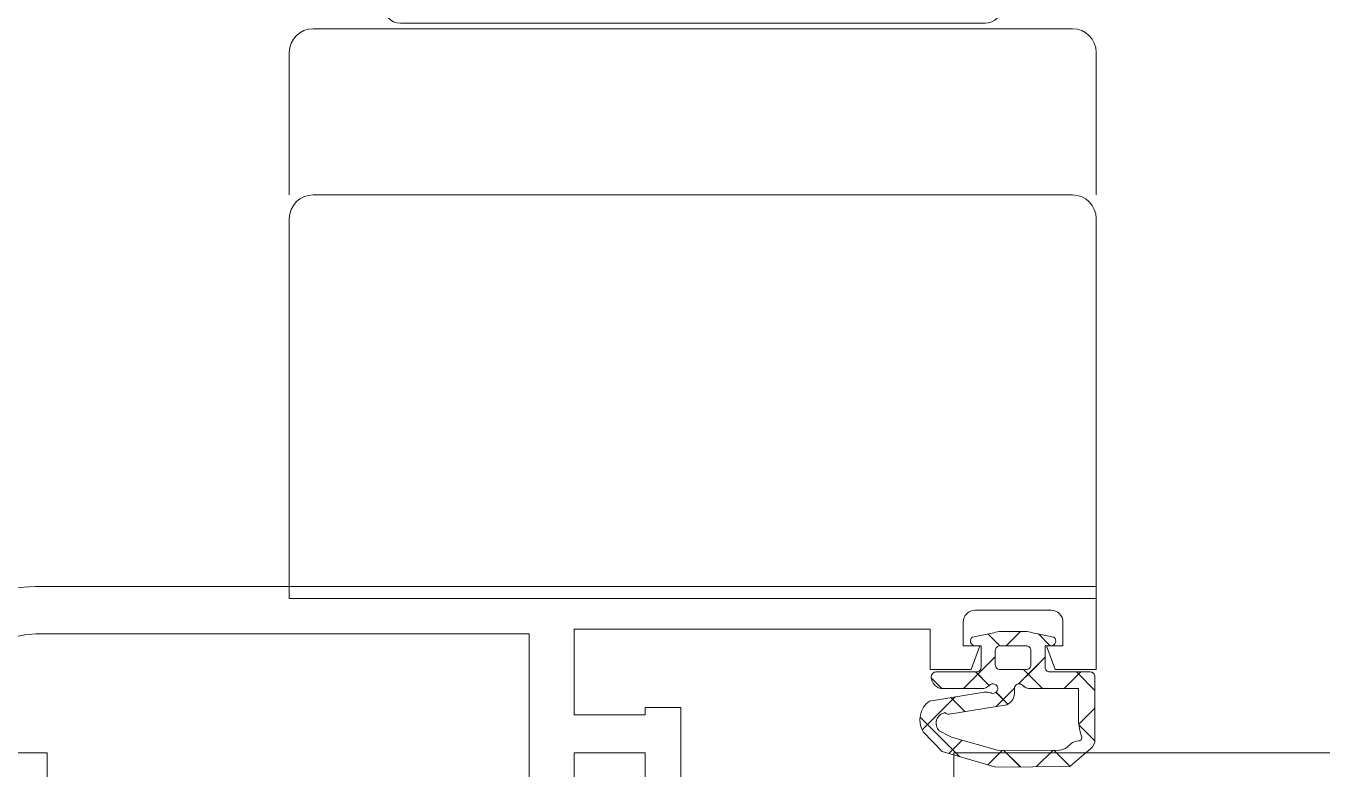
# Model space of a CAD drawing. Header units: millimetres. Extents: x 26282 to 30760, y 1404 to 4574.
# Drawn here: x 27822.43 to 27827.89, y 2960.34 to 2963.48 of the extents above; entities that cross this region are included whole.
import ezdxf

# ---------------------------------------------------------------- set-up
doc = ezdxf.new("R2010")
doc.units = ezdxf.units.MM
doc.header["$LTSCALE"] = 0.25
doc.layers.add('AB-DUV', color=4, linetype='Continuous', lineweight=50)
doc.layers.add('DOĞRAMA', color=30, linetype='Continuous', lineweight=20)

# ---------------------------------------------------------------- blocks, each defined once
blk = doc.blocks.new('CHD03_1918', base_point=(38, -44))
at = {"color": 40, "linetype": 'Continuous'}
blk.add_lwpolyline([(88, 0), (88, -22), (85.988855, -22, -0.381966)], format="xyb", dxfattribs=at)
blk = doc.blocks.new('CHD03_1923', base_point=(-6.8, -22))
at = {"color": 40, "linetype": 'Continuous'}
blk.add_lwpolyline([(45.2, 27.7, -0.414214), (50.2, 22.7), (50.2, -22), (46.7, -22), (46.7, -20.273885), (47.7, -19.9), (47.7, -20.6), (48.7, -20.6, 0.414214), (49.2, -20.1), (49.2, -16.9, 0.414214), (48.7, -16.4), (47.7, -16.4), (47.7, -17.1), (46.7, -16.726115), (46.7, -15), (48.4, -15), (48.4, 0), (44.8, 0), (44.8, -3), (45.1, -3), (45.1, -4.5), (40.7, -4.5)], format="xyb", dxfattribs=at)
blk.add_lwpolyline([(40.7, -3), (43.2, -3), (43.2, 0), (23.2, 0)], dxfattribs=at)
blk.add_lwpolyline([(-5, 17.5), (-5, 12.8), (1.3, 12.8, -0.414214), (1.8, 12.3), (1.8, 1.9), (48.2, 1.9), (48.2, 22.699951, 0.414214), (45.200049, 25.7), (43.2, 25.7), (43.2, 22.2), (-5, 22.2), (-5, 17.5)], format="xyb", close=True, dxfattribs=at)
blk = doc.blocks.new('CHDF04003', base_point=(37.284957, 5))
at = {"color": 1, "linetype": 'Continuous'}
for p, q in [((37.729913, 10.703346), (39.399343, 12.372776)), ((40.246172, 10.890898), (38.857086, 12.279984)), ((40.600059, 11.452172), (41.045158, 11.897271)), ((38.421362, 10.594387), (37.861524, 11.154225)), ((39.624131, 10.476244), (40.217465, 11.069578)), ((41.93707, 9.2), (40.59733, 10.53974)), ((40.723878, 9.45467), (41.29733, 10.028122)), ((37.987187, 8.907242), (37.38222, 9.512209)), ((42.399786, 9.009257), (42.899508, 9.50898)), ((37.293177, 8.145289), (37.987715, 8.839827)), ((40.620116, 8.395634), (39.83228, 9.183469)), ((39.93923, 8.670022), (40.439745, 9.170537)), ((41.366735, 7.649014), (40.79423, 8.221519)), ((43, 8.13707), (42.4, 8.73707)), ((40.59733, 7.206802), (41.39733, 8.006802)), ((41.915749, 7.1), (41.366735, 7.649014)), ((38.003934, 6.769175), (37.29851, 7.474599)), ((42.4, 6.888151), (42.8986, 7.386751)), ((37.316668, 6.04746), (38.004201, 6.734993)), ((41.29733, 5.597099), (40.59733, 6.297099)), ((38.393517, 5.002989), (39.069289, 5.678761)), ((39.773109, 5), (39.091574, 5.681534)), ((40.511849, 5), (41.29733, 5.785481))]:
    blk.add_line(p, q, dxfattribs=at)
for points in [[(41.09733, 5), (40.226353, 5), (39.355377, 5), (38.448105, 5, -0.218314), (38.069259, 5.173693), (37.309794, 6.055441), (37.284957, 9.179001), (37.945369, 11.441463), (38.781607, 12.238382, -0.395926), (40.072928, 11.96923), (40.4431, 9.665137, -0.148871), (40.411451, 9.375576, 1.200383), (40.79733, 9.288547), (40.79733, 9.304706, 0.185572), (40.740187, 9.43721, -0.196262), (40.59733, 9.787137), (40.59733, 11.4, -0.414214), (41.09733, 11.9, -0.414214), (41.29733, 11.7), (41.29733, 10, 0.414214), (41.49733, 9.8), (42.4, 9.8), (42.4, 10.05, -0.715976), (42.758473, 10.17201), (42.951638, 9.263906, -0.078227), (43, 8.956686), (43, 7.943314, -0.078227), (42.951638, 7.636094), (42.758473, 6.72799, -0.715976), (42.4, 6.85), (42.4, 7.1), (41.49733, 7.1, 0.414214), (41.29733, 6.9), (41.29733, 5.2, -0.414214), (41.09733, 5)], [(40.003766, 5.7), (40.59733, 5.7), (40.59733, 6.70367), (40.59733, 7.707341, -0.195022), (40.73852, 8.055558, 0.665439), (40.594025, 8.397239), (40.38462, 8.397239, -0.360529), (39.893309, 8.80443), (39.515937, 11.148215, -0.253498), (39.58377, 11.326286, 0.594005), (38.820824, 11.570149), (38.55172, 11.052348), (37.985953, 9.064753), (38.006028, 6.501792, 0.177804), (38.127169, 6.17907), (38.268751, 6.014693, -0.175026), (38.389824, 5.697358, 0.629163), (38.635648, 5.584616, -0.075928), (39.410201, 5.7), (40.003766, 5.7)], [(41.455909, 7.758579, 0.198912), (41.59733, 7.7), (42.2, 7.7, 0.414214), (42.4, 7.9), (42.4, 9, 0.414214), (42.2, 9.2), (41.59733, 9.2, 0.414214), (41.39733, 9), (41.39733, 7.9, 0.198912), (41.455909, 7.758579)]]:
    blk.add_lwpolyline(points, format="xyb", close=True, dxfattribs=at)
blk = doc.blocks.new('ISP-ROTO')
for p, q in [((-7.112, 68), (0, 68)), ((7.112, 68), (0, 68)), ((-8.105, 67.118), (-13, 26)), ((8.105, 67.118), (13, 26)), ((-13, 26), (0, 26)), ((13, 26), (0, 26)), ((-16, 24), (0, 24)), ((16, 24), (0, 24)), ((-17, 23), (-17, 17)), ((17, 23), (17, 17)), ((-16, 17), (0, 17)), ((16, 17), (0, 17)), ((-17, 16), (-17, 0)), ((17, 16), (17, 0)), ((-17, 0), (0, 0)), ((17, 0), (0, 0))]:
    blk.add_line(p, q)
for points in [[(0, 25.701), (-12.32, 25.701, 1), (-12.32, 24.241), (0, 24.241)], [(0, 25.701), (12.32, 25.701, -1), (12.32, 24.241), (0, 24.241)]]:
    blk.add_lwpolyline(points, format="xyb")
for centre, start, end in [((-7.112, 67), 90, 173.211), ((7.112, 67), 6.789, 90), ((-16, 23), 90, 180), ((16, 23), 0, 90), ((-16, 16), 90, 180), ((16, 16), 0, 90)]:
    blk.add_arc(centre, 1, start, end)
blk = doc.blocks.new('A$C24106D73')
at = {"layer": 'DOĞRAMA'}
blk.add_blockref('ISP-ROTO', (470.333, 108.425), dxfattribs=at)
at = {"layer": 'DOĞRAMA', "color": 7, "xscale": -1, "yscale": -1, "rotation": 270}
for name, p in [('CHD03_1923', (487.333, 51.925)), ('CHDF04003', (487.283, 101.313))]:
    blk.add_blockref(name, p, dxfattribs=at)
at = {"layer": 'DOĞRAMA', "color": 7, "xscale": -1, "rotation": 270}
blk.add_blockref('CHD03_1918', (459.333, 51.925), dxfattribs=at)
blk = doc.blocks.new('A$C187D15ED')
at = {"layer": 'DOĞRAMA', "color": 155, "xscale": 0.1, "yscale": 0.1, "zscale": 0.1}
blk.add_blockref('A$C24106D73', (8207.7792, 2745.1939, 0), dxfattribs=at)
blk.add_blockref('A$C24106D73', (8207.7792, 2745.1939, 0), dxfattribs=at)

msp = doc.modelspace()

# ---------------------------------------------------------------- block references
at = {"layer": 'AB-DUV', "ltscale": 100}
msp.add_blockref('A$C187D15ED', (19570.4239, 205.0275, 5.1264), dxfattribs=at)

# ---------------------------------------------------------------- next in the draw order: linework, layer by layer
at = {"layer": 'DOĞRAMA'}
for p, q in [((27823.6364, 2963.4639, 5.1264), (27825.2364, 2963.4639, 5.1264)), ((27823.6364, 2963.4639, 5.1264), (27825.2364, 2963.4639, 5.1264)), ((27826.8364, 2963.4639, 5.1264), (27825.2364, 2963.4639, 5.1264)), ((27826.8364, 2963.4639, 5.1264), (27825.2364, 2963.4639, 5.1264)), ((27823.5364, 2963.3639, 5.1264), (27823.5364, 2962.7639, 5.1264)), ((27823.5364, 2963.3639, 5.1264), (27823.5364, 2962.7639, 5.1264)), ((27826.9364, 2963.3639, 5.1264), (27826.9364, 2962.7639, 5.1264)), ((27826.9364, 2963.3639, 5.1264), (27826.9364, 2962.7639, 5.1264)), ((27823.6364, 2962.7639, 5.1264), (27825.2364, 2962.7639, 5.1264)), ((27823.6364, 2962.7639, 5.1264), (27825.2364, 2962.7639, 5.1264)), ((27826.8364, 2962.7639, 5.1264), (27825.2364, 2962.7639, 5.1264)), ((27826.8364, 2962.7639, 5.1264), (27825.2364, 2962.7639, 5.1264)), ((27823.5364, 2962.6639, 5.1264), (27823.5364, 2961.0639, 5.1264)), ((27823.5364, 2962.6639, 5.1264), (27823.5364, 2961.0639, 5.1264)), ((27826.9364, 2962.6639, 5.1264), (27826.9364, 2961.0639, 5.1264)), ((27826.9364, 2962.6639, 5.1264), (27826.9364, 2961.0639, 5.1264)), ((27823.5364, 2961.0639, 5.1264), (27825.2364, 2961.0639, 5.1264)), ((27823.5364, 2961.0639, 5.1264), (27825.2364, 2961.0639, 5.1264)), ((27826.9364, 2961.0639, 5.1264), (27825.2364, 2961.0639, 5.1264)), ((27826.9364, 2961.0639, 5.1264), (27825.2364, 2961.0639, 5.1264))]:
    msp.add_line(p, q, dxfattribs=at)
at = {"layer": 'DOĞRAMA', "color": 1, "linetype": 'Continuous'}
for p, q in [((27826.5305, 2960.8641, 5.1264), (27826.4805, 2960.9141, 5.1264)), ((27826.5305, 2960.8641, 5.1264), (27826.4805, 2960.9141, 5.1264)), ((27826.6177, 2960.9242, 5.1264), (27826.5577, 2960.8642, 5.1264)), ((27826.6177, 2960.9242, 5.1264), (27826.5577, 2960.8642, 5.1264)), ((27826.7426, 2960.8642, 5.1264), (27826.6927, 2960.914, 5.1264)), ((27826.7426, 2960.8642, 5.1264), (27826.6927, 2960.914, 5.1264)), ((27826.5114, 2960.8179, 5.1264), (27826.3774, 2960.6839, 5.1264)), ((27826.5114, 2960.8179, 5.1264), (27826.3774, 2960.6839, 5.1264)), ((27826.7214, 2960.8157, 5.1264), (27826.6665, 2960.7608, 5.1264)), ((27826.7214, 2960.8157, 5.1264), (27826.6665, 2960.7608, 5.1264)), ((27826.4859, 2960.6965, 5.1264), (27826.4286, 2960.7539, 5.1264)), ((27826.4859, 2960.6965, 5.1264), (27826.4286, 2960.7539, 5.1264)), ((27826.6665, 2960.7608, 5.1264), (27826.6092, 2960.7036, 5.1264)), ((27826.6665, 2960.7608, 5.1264), (27826.6092, 2960.7036, 5.1264)), ((27826.7107, 2960.6839, 5.1264), (27826.6307, 2960.7639, 5.1264)), ((27826.7107, 2960.6839, 5.1264), (27826.6307, 2960.7639, 5.1264)), ((27826.8717, 2960.7539, 5.1264), (27826.8017, 2960.6839, 5.1264)), ((27826.8717, 2960.7539, 5.1264), (27826.8017, 2960.6839, 5.1264)), ((27826.9314, 2960.6753, 5.1264), (27826.8528, 2960.7539, 5.1264)), ((27826.9314, 2960.6753, 5.1264), (27826.8528, 2960.7539, 5.1264)), ((27826.2862, 2960.6842, 5.1264), (27826.2417, 2960.7287, 5.1264)), ((27826.2862, 2960.6842, 5.1264), (27826.2417, 2960.7287, 5.1264)), ((27826.3423, 2960.6488, 5.1264), (27826.2034, 2960.5099, 5.1264)), ((27826.3423, 2960.6488, 5.1264), (27826.2034, 2960.5099, 5.1264)), ((27826.3838, 2960.5866, 5.1264), (27826.3244, 2960.6459, 5.1264)), ((27826.3838, 2960.5866, 5.1264), (27826.3244, 2960.6459, 5.1264)), ((27826.5918, 2960.6862, 5.1264), (27826.513, 2960.6074, 5.1264)), ((27826.5918, 2960.6862, 5.1264), (27826.513, 2960.6074, 5.1264)), ((27826.5644, 2960.6181, 5.1264), (27826.5143, 2960.6681, 5.1264)), ((27826.5644, 2960.6181, 5.1264), (27826.5143, 2960.6681, 5.1264)), ((27826.9314, 2960.6015, 5.1264), (27826.8632, 2960.5333, 5.1264)), ((27826.9314, 2960.6015, 5.1264), (27826.8632, 2960.5333, 5.1264)), ((27826.3611, 2960.3971, 5.1264), (27826.1941, 2960.5641, 5.1264)), ((27826.3611, 2960.3971, 5.1264), (27826.1941, 2960.5641, 5.1264)), ((27826.9311, 2960.4635, 5.1264), (27826.8635, 2960.5311, 5.1264)), ((27826.9311, 2960.4635, 5.1264), (27826.8635, 2960.5311, 5.1264)), ((27826.372, 2960.4663, 5.1264), (27826.316, 2960.4103, 5.1264)), ((27826.372, 2960.4663, 5.1264), (27826.316, 2960.4103, 5.1264)), ((27826.5407, 2960.4229, 5.1264), (27826.4802, 2960.3624, 5.1264)), ((27826.5407, 2960.4229, 5.1264), (27826.4802, 2960.3624, 5.1264)), ((27826.6169, 2960.3535, 5.1264), (27826.5474, 2960.4229, 5.1264)), ((27826.6169, 2960.3535, 5.1264), (27826.5474, 2960.4229, 5.1264)), ((27826.7545, 2960.4245, 5.1264), (27826.6839, 2960.354, 5.1264)), ((27826.7545, 2960.4245, 5.1264), (27826.6839, 2960.354, 5.1264)), ((27826.8266, 2960.3558, 5.1264), (27826.7579, 2960.4246, 5.1264)), ((27826.8266, 2960.3558, 5.1264), (27826.7579, 2960.4246, 5.1264))]:
    msp.add_line(p, q, dxfattribs=at)
at = {"layer": 'DOĞRAMA', "color": 40, "linetype": 'Continuous', "elevation": 5.1264}
for points in [[(27821.9664, 2960.6139, -0.414214), (27822.4664, 2961.1139), (27826.9364, 2961.1139), (27826.9364, 2960.7639), (27826.7638, 2960.7639), (27826.7264, 2960.8639), (27826.7964, 2960.8639), (27826.7964, 2960.9639, 0.414214), (27826.7464, 2961.0139), (27826.4264, 2961.0139, 0.414214), (27826.3764, 2960.9639), (27826.3764, 2960.8639), (27826.4464, 2960.8639), (27826.409, 2960.7639), (27826.2364, 2960.7639), (27826.2364, 2960.9339), (27824.7364, 2960.9339), (27824.7364, 2960.5739), (27825.0364, 2960.5739), (27825.0364, 2960.6039), (27825.1864, 2960.6039), (27825.1864, 2960.1639)], [(27821.9664, 2960.6139, -0.414214), (27822.4664, 2961.1139), (27826.9364, 2961.1139), (27826.9364, 2960.7639), (27826.7638, 2960.7639), (27826.7264, 2960.8639), (27826.7964, 2960.8639), (27826.7964, 2960.9639, 0.414214), (27826.7464, 2961.0139), (27826.4264, 2961.0139, 0.414214), (27826.3764, 2960.9639), (27826.3764, 2960.8639), (27826.4464, 2960.8639), (27826.409, 2960.7639), (27826.2364, 2960.7639), (27826.2364, 2960.9339), (27824.7364, 2960.9339), (27824.7364, 2960.5739), (27825.0364, 2960.5739), (27825.0364, 2960.6039), (27825.1864, 2960.6039), (27825.1864, 2960.1639)], [(27828.5364, 2960.4139), (27826.3364, 2960.4139), (27826.3364, 2960.2128, 0.381966)], [(27828.5364, 2960.4139), (27826.3364, 2960.4139), (27826.3364, 2960.2128, 0.381966)]]:
    msp.add_lwpolyline(points, format="xyb", dxfattribs=at)
msp.add_lwpolyline([(27822.9864, 2955.5939), (27823.4564, 2955.5939), (27823.4564, 2956.2239, -0.414214), (27823.5064, 2956.2739), (27824.5464, 2956.2739), (27824.5464, 2960.9139), (27822.4664, 2960.9139, 0.414214), (27822.1664, 2960.6139), (27822.1664, 2960.4139), (27822.5164, 2960.4139), (27822.5164, 2955.5939), (27822.9864, 2955.5939)], format="xyb", close=True, dxfattribs=at)
msp.add_lwpolyline([(27822.9864, 2955.5939), (27823.4564, 2955.5939), (27823.4564, 2956.2239, -0.414214), (27823.5064, 2956.2739), (27824.5464, 2956.2739), (27824.5464, 2960.9139), (27822.4664, 2960.9139, 0.414214), (27822.1664, 2960.6139), (27822.1664, 2960.4139), (27822.5164, 2960.4139), (27822.5164, 2955.5939), (27822.9864, 2955.5939)], format="xyb", close=True, dxfattribs=at)
at = {"layer": 'DOĞRAMA', "color": 1, "linetype": 'Continuous', "elevation": 5.1264}
for points in [[(27826.9314, 2960.7339), (27826.9314, 2960.6468), (27826.9314, 2960.5597), (27826.9314, 2960.469, -0.218314), (27826.914, 2960.4311), (27826.8258, 2960.3551), (27826.5135, 2960.3526), (27826.2872, 2960.4187), (27826.2076, 2960.5023, -0.395926), (27826.2345, 2960.6314), (27826.4649, 2960.6685, -0.148871), (27826.4938, 2960.6653, 1.200383), (27826.5025, 2960.7039), (27826.5009, 2960.7039, 0.185572), (27826.4877, 2960.6982, -0.196262), (27826.4527, 2960.6839), (27826.2914, 2960.6839, -0.414214), (27826.2414, 2960.7339, -0.414214), (27826.2614, 2960.7539), (27826.4314, 2960.7539, 0.414214), (27826.4514, 2960.7739), (27826.4514, 2960.8642), (27826.4264, 2960.8642, -0.715976), (27826.4142, 2960.9), (27826.505, 2960.9193, -0.078227), (27826.5357, 2960.9242), (27826.6371, 2960.9242, -0.078227), (27826.6678, 2960.9193), (27826.7586, 2960.9, -0.715976), (27826.7464, 2960.8642), (27826.7214, 2960.8642), (27826.7214, 2960.7739, 0.414214), (27826.7414, 2960.7539), (27826.9114, 2960.7539, -0.414214), (27826.9314, 2960.7339)], [(27826.9314, 2960.7339), (27826.9314, 2960.6468), (27826.9314, 2960.5597), (27826.9314, 2960.469, -0.218314), (27826.914, 2960.4311), (27826.8258, 2960.3551), (27826.5135, 2960.3526), (27826.2872, 2960.4187), (27826.2076, 2960.5023, -0.395926), (27826.2345, 2960.6314), (27826.4649, 2960.6685, -0.148871), (27826.4938, 2960.6653, 1.200383), (27826.5025, 2960.7039), (27826.5009, 2960.7039, 0.185572), (27826.4877, 2960.6982, -0.196262), (27826.4527, 2960.6839), (27826.2914, 2960.6839, -0.414214), (27826.2414, 2960.7339, -0.414214), (27826.2614, 2960.7539), (27826.4314, 2960.7539, 0.414214), (27826.4514, 2960.7739), (27826.4514, 2960.8642), (27826.4264, 2960.8642, -0.715976), (27826.4142, 2960.9), (27826.505, 2960.9193, -0.078227), (27826.5357, 2960.9242), (27826.6371, 2960.9242, -0.078227), (27826.6678, 2960.9193), (27826.7586, 2960.9, -0.715976), (27826.7464, 2960.8642), (27826.7214, 2960.8642), (27826.7214, 2960.7739, 0.414214), (27826.7414, 2960.7539), (27826.9114, 2960.7539, -0.414214), (27826.9314, 2960.7339)], [(27826.6555, 2960.7697, 0.198912), (27826.6614, 2960.7839), (27826.6614, 2960.8442, 0.414214), (27826.6414, 2960.8642), (27826.5314, 2960.8642, 0.414214), (27826.5114, 2960.8442), (27826.5114, 2960.7839, 0.414214), (27826.5314, 2960.7639), (27826.6414, 2960.7639, 0.198912), (27826.6555, 2960.7697)], [(27826.6555, 2960.7697, 0.198912), (27826.6614, 2960.7839), (27826.6614, 2960.8442, 0.414214), (27826.6414, 2960.8642), (27826.5314, 2960.8642, 0.414214), (27826.5114, 2960.8442), (27826.5114, 2960.7839, 0.414214), (27826.5314, 2960.7639), (27826.6414, 2960.7639, 0.198912), (27826.6555, 2960.7697)], [(27826.8614, 2960.6245), (27826.8614, 2960.6839), (27826.761, 2960.6839), (27826.6607, 2960.6839, -0.195022), (27826.6258, 2960.698, 0.665439), (27826.5917, 2960.6836), (27826.5917, 2960.6626, -0.360529), (27826.5509, 2960.6135), (27826.3166, 2960.5757, -0.253498), (27826.2988, 2960.5825, 0.594005), (27826.2744, 2960.5062), (27826.3262, 2960.4793), (27826.5249, 2960.4227), (27826.7812, 2960.4248, 0.177804), (27826.8135, 2960.4369), (27826.8299, 2960.451, -0.175026), (27826.8617, 2960.4631, 0.629163), (27826.8729, 2960.4877, -0.075928), (27826.8614, 2960.5652), (27826.8614, 2960.6245)], [(27826.8614, 2960.6245), (27826.8614, 2960.6839), (27826.761, 2960.6839), (27826.6607, 2960.6839, -0.195022), (27826.6258, 2960.698, 0.665439), (27826.5917, 2960.6836), (27826.5917, 2960.6626, -0.360529), (27826.5509, 2960.6135), (27826.3166, 2960.5757, -0.253498), (27826.2988, 2960.5825, 0.594005), (27826.2744, 2960.5062), (27826.3262, 2960.4793), (27826.5249, 2960.4227), (27826.7812, 2960.4248, 0.177804), (27826.8135, 2960.4369), (27826.8299, 2960.451, -0.175026), (27826.8617, 2960.4631, 0.629163), (27826.8729, 2960.4877, -0.075928), (27826.8614, 2960.5652), (27826.8614, 2960.6245)]]:
    msp.add_lwpolyline(points, format="xyb", close=True, dxfattribs=at)
at = {"layer": 'DOĞRAMA', "color": 40, "linetype": 'Continuous', "elevation": 5.1264}
msp.add_lwpolyline([(27825.0364, 2960.1639), (27825.0364, 2960.4139), (27824.7364, 2960.4139), (27824.7364, 2958.4139)], dxfattribs=at)
msp.add_lwpolyline([(27825.0364, 2960.1639), (27825.0364, 2960.4139), (27824.7364, 2960.4139), (27824.7364, 2958.4139)], dxfattribs=at)
at = {"layer": 'DOĞRAMA'}
for centre, start, end in [((27823.6364, 2963.3639, 5.1264), 90, 180), ((27823.6364, 2963.3639, 5.1264), 90, 180), ((27826.8364, 2963.3639, 5.1264), 0, 90), ((27826.8364, 2963.3639, 5.1264), 0, 90), ((27823.6364, 2962.6639, 5.1264), 90, 180), ((27823.6364, 2962.6639, 5.1264), 90, 180), ((27826.8364, 2962.6639, 5.1264), 0, 90), ((27826.8364, 2962.6639, 5.1264), 0, 90)]:
    msp.add_arc(centre, 0.1, start, end, dxfattribs=at)

doc.saveas('drawing.dxf')
